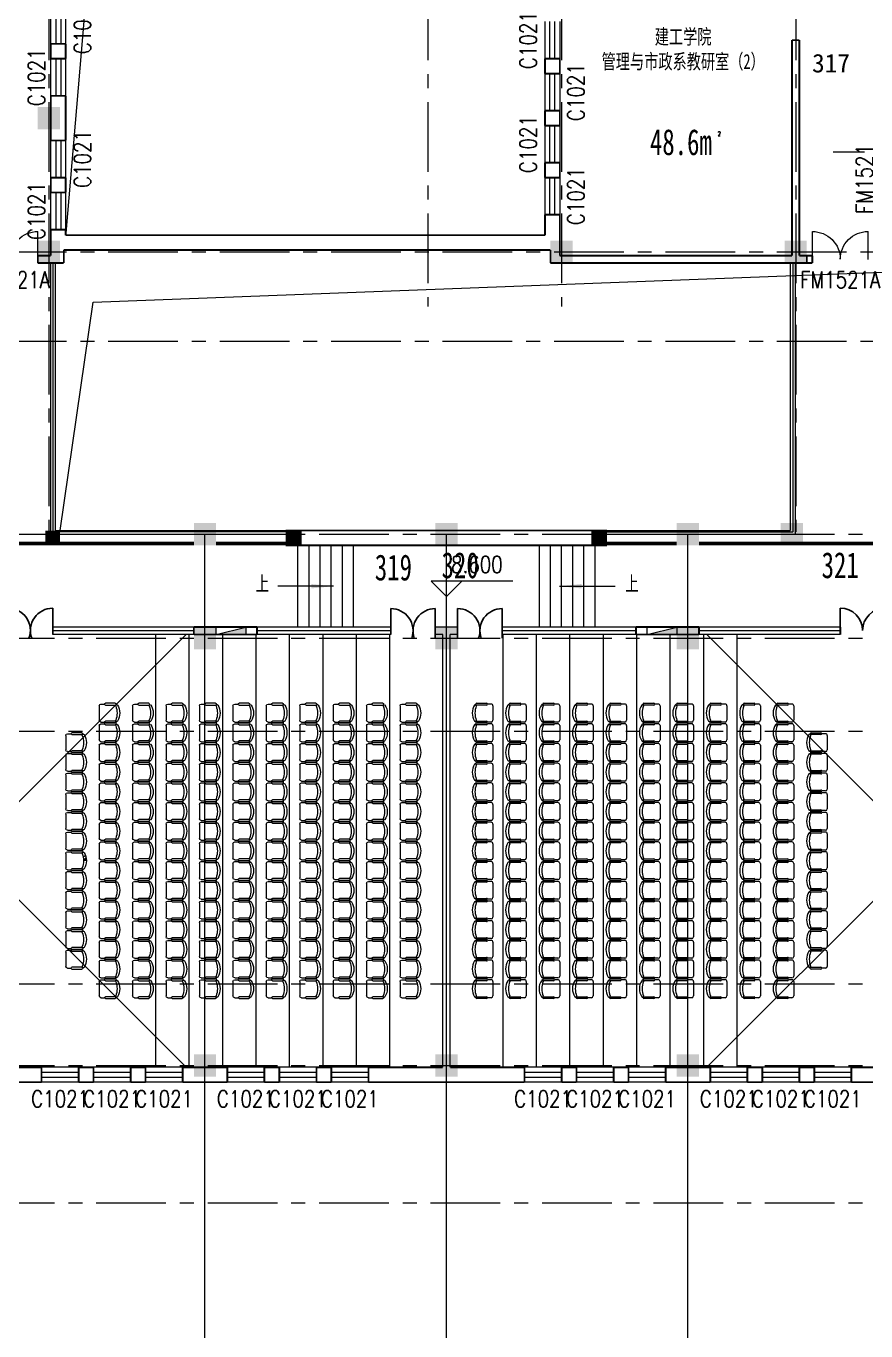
# Model space of a CAD drawing. Extents: x 2719331 to 3465925, y -270324 to -167476.
# Drawn here: x 3090823 to 3113428, y -243848 to -208723 of the extents above; entities that cross this region are included whole.
import ezdxf
from ezdxf.enums import TextEntityAlignment as Align

# ---------------------------------------------------------------- set-up
doc = ezdxf.new("R2010")
doc.units = 0
doc.header["$LTSCALE"] = 1500
doc.header["$MEASUREMENT"] = 0
doc.linetypes.add('CENTER', pattern=[2, 1.25, -0.25, 0.25, -0.25])
doc.linetypes.add('DASH', pattern=[0.35, 0.25, -0.1])
doc.layers.get('0').update_dxf_attribs({"linetype": 'CONTINUOUS', "lineweight": 0})
for name, color, linetype, lineweight in [('COLUMN', 7, 'CONTINUOUS', 5), ('DOTE', 7, 'CENTER', 5), ('LVTRY', 7, 'CONTINUOUS', 5), ('OTHER', 7, 'CONTINUOUS', 5), ('P-S-TEXT', 7, 'CONTINUOUS', 5), ('PUB_DIM', 250, 'CONTINUOUS', 5), ('PUB_TEXT', 7, 'CONTINUOUS', 5), ('STAIR', 7, 'CONTINUOUS', 5), ('U型玻璃', 7, 'CONTINUOUS', 5), ('WALL', 7, 'CONTINUOUS', 5), ('WINDOW', 7, 'CONTINUOUS', 5), ('WINDOW_TEXT', 7, 'CONTINUOUS', 5), ('我的', 7, 'CONTINUOUS', 5), ('消火栓', 7, 'CONTINUOUS', 5), ('防火卷帘', 7, 'CONTINUOUS', 5)]:
    doc.layers.add(name, color=color, linetype=linetype, lineweight=lineweight)
doc.layers.add('中文', color=4, linetype='CONTINUOUS')
doc.layers.add('地面', color=250, linetype='CONTINUOUS')
doc.styles.add('_SIMPLEX', font='SIMPLEX.shx', dxfattribs={"width": 0.6})
doc.styles.add('DIM_FONT', font='romans.shx', dxfattribs={"width": 0.6})
doc.styles.add('H1', font='romans.shx', dxfattribs={"width": 1.2, "bigfont": 'hztxt.shx'})
doc.styles.add('HZ4', font='SimSun.ttf', dxfattribs={"width": 0.7, "height": 700})
doc.styles.add('SIMPLEX', font='SIMPLEX.SHX', dxfattribs={"width": 0.6})
doc.styles.get("Standard").update_dxf_attribs({"font": 'SIMHEI.TTF', "height": 1.2})

# ---------------------------------------------------------------- blocks, each defined once
blk = doc.blocks.new('_FZH')
blk.add_solid([(0.5, -0.5), (-0.5, -0.5), (0.5, 0.5), (-0.5, 0.5)])
blk = doc.blocks.new('M_C32CXI')
for p, q in [((-188, 275), (87, 275)), ((87, 225), (-188, 225)), ((212, 250), (112, 250)), ((262, 200), (262, -200)), ((-188, -225), (87, -225)), ((87, -275), (-188, -275)), ((212, -250), (112, -250))]:
    blk.add_line(p, q)
for centre, radius, start, end in [((111, 0), 426, 148.1092, 211.8908), ((-227, 210), 28.1, 338.7607, 148.1092), ((314, 0), 552, 158.7607, 201.2393), ((-188, 250), 25, 90, 270), ((87, 250), 25, 270, 90), ((212, 200), 50, 0, 90), ((-227, -210), 28.1, 211.8908, 21.2393), ((-188, -250), 25, 90, 270), ((87, -250), 25, 270, 90), ((212, -200), 50, 270, 0)]:
    blk.add_arc(centre, radius, start, end)
at = {"width": 0.8, "flags": 9}
for tag in ['XSIZE', 'YSIZE']:
    blk.add_attdef(tag, (0, 0), '', height=0.5, dxfattribs=at)
blk = doc.blocks.new('M_A3PTU')
for p, q in [((-0.5, 0), (-0.499, -0.498)), ((0.5, 0), (0.499, -0.498))]:
    blk.add_line(p, q)
for centre, start, end in [((-0.498, -0.001), 269.885, 0.0763), ((0.498, -0.001), 179.9237, 270.115)]:
    blk.add_arc(centre, 0.498, start, end)
blk = doc.blocks.new('_ARROW')
blk.add_solid([(0, 0), (-1, 0.1), (-1, -0.1)])
blk = doc.blocks.new('A$C68C06AB7')
at = {"layer": '消火栓'}
blk.add_hatch(color=256, dxfattribs=at).paths.add_polyline_path([(800, 200), (0, 200), (800, 0)])
blk.add_line((0, 200), (800, 0), dxfattribs=at)
blk.add_lwpolyline([(0, 200), (0, 0), (800, 0), (800, 200)], close=True, dxfattribs=at)
blk = doc.blocks.new('_WBLK')
for p, q in [((-0.5, 0.5), (0.5, 0.5)), ((0.5, 0.167), (-0.5, 0.167)), ((0.5, -0.167), (-0.5, -0.167)), ((-0.5, -0.5), (0.5, -0.5))]:
    blk.add_line(p, q)
at = {"layer": 'WINDOW_TEXT', "style": 'SIMPLEX', "flags": 9}
blk.add_attdef('A', text='', height=1, dxfattribs=at).set_placement((0, 1.5), align=Align.MIDDLE)

msp = doc.modelspace()

# ---------------------------------------------------------------- linework, layer by layer
at = {"lineweight": 25}
for p, q in [((3091538.6, -224393), (3091538.6, -225102)), ((3100638.2, -224402), (3100638.2, -225102)), ((3101838.2, -224402), (3101838.2, -225202)), ((3102438.2, -224402), (3102438.2, -225202)), ((3103638.2, -224402), (3103638.2, -225202)), ((3112738.5, -224393), (3112738.5, -225102))]:
    msp.add_line(p, q, dxfattribs=at)
for centre, start, end in [((3090338.6, -224993), 339.61625, 90), ((3091538.6, -224993), 90, 200.38375), ((3100638.2, -225002), 340.52878, 90), ((3101838.2, -225002), 90, 199.47122), ((3102438.2, -225002), 340.52878, 90), ((3103638.2, -225002), 90, 199.47122), ((3112738.5, -224993), 0, 90), ((3113938.5, -224993), 90, 180)]:
    msp.add_arc(centre, 600, start, end, dxfattribs=at)
at = {"layer": 'DOTE', "lineweight": 0}
for p, q in [((3091438.2, -177768.4), (3091438.2, -222501.7)), ((3101638.2, -177768.4), (3101638.2, -216274.1)), ((3105238.2, -177768.4), (3105238.2, -216274.1)), ((3111538.2, -177768.4), (3111538.2, -222342)), ((3057035.1, -214802), (3126498.5, -214802)), ((3057035.1, -217202), (3127112, -217202)), ((3056712.2, -222402), (3120288.5, -222402)), ((3056712.2, -225202), (3126498.5, -225202)), ((3056712.2, -227702), (3126498.5, -227702)), ((3056712.2, -234502), (3126498.5, -234502)), ((3056712.2, -236702), (3126498.5, -236702)), ((3056712.2, -240402), (3126498.5, -240402))]:
    msp.add_line(p, q, dxfattribs=at)
at = {"layer": 'LVTRY', "lineweight": 0}
for p, q in [((3095130.6, -225102), (3089305.6, -230927)), ((3094314.8, -236752), (3094314.8, -225102)), ((3095214.8, -236752), (3095214.8, -225102)), ((3096114.8, -236752), (3096114.8, -225102)), ((3097014.8, -236752), (3097014.8, -225102)), ((3097914.8, -236752), (3097914.8, -225102)), ((3098814.8, -236752), (3098814.8, -225102)), ((3099714.8, -236752), (3099714.8, -225102)), ((3100614.8, -236752), (3100614.8, -225102)), ((3103661.6, -236752), (3103661.6, -225102)), ((3104561.6, -236752), (3104561.6, -225102)), ((3105461.6, -236752), (3105461.6, -225102)), ((3106361.6, -236752), (3106361.6, -225102)), ((3107261.6, -236752), (3107261.6, -225102)), ((3108161.6, -236752), (3108161.6, -225102)), ((3109061.6, -236752), (3109061.6, -225102)), ((3109145.8, -225102), (3114970.8, -230927)), ((3109961.6, -236752), (3109961.6, -225102)), ((3095130.6, -236752), (3089305.6, -230927)), ((3109145.8, -236752), (3114970.8, -230927))]:
    msp.add_line(p, q, dxfattribs=at)
at = {"layer": 'OTHER', "lineweight": 0}
msp.add_line((3093506.6, -195202), (3091888.2, -214302), dxfattribs=at)
msp.add_lwpolyline([(3091738.2, -222302), (3092629, -216152.7), (3120238.3, -215102.1)], dxfattribs=at)
at = {"layer": 'PUB_DIM', "lineweight": 0}
for p, q in [((3101725.7, -223667.1), (3102138.2, -224079.6)), ((3103921.9, -223667.1), (3101725.7, -223667.1)), ((3102138.2, -224079.6), (3102550.7, -223667.1))]:
    msp.add_line(p, q, dxfattribs=at)
for points in [[(3099097.3, -223802), (3097599.4, -223802)], [(3105179.1, -223802), (3106676.9, -223802)]]:
    msp.add_lwpolyline(points, dxfattribs=at)
at = {"layer": 'STAIR', "lineweight": 0}
for p, q in [((3091482.8, -215102), (3091482.8, -222402)), ((3091547.1, -215102), (3091547.1, -222342)), ((3091605.6, -215102), (3091605.6, -222302)), ((3111388.2, -215102), (3111388.2, -222302)), ((3111458.2, -215102), (3111458.2, -222342)), ((3111528.2, -215102), (3111528.2, -222402)), ((3097838.2, -222342), (3091547.1, -222342)), ((3091605.6, -222302), (3097838.2, -222302)), ((3106438.2, -222302), (3111388.2, -222302)), ((3106438.2, -222342), (3111458.2, -222342)), ((3091482.8, -222402), (3097838.2, -222402)), ((3106438.2, -222402), (3111528.2, -222402)), ((3098138.2, -224902), (3098138.2, -222702)), ((3098438.2, -224902), (3098438.2, -222702)), ((3098738.2, -224902), (3098738.2, -222702)), ((3099038.2, -224902), (3099038.2, -222702)), ((3099338.2, -224902), (3099338.2, -222702)), ((3099638.2, -224902), (3099638.2, -222702)), ((3104638.2, -224902), (3104638.2, -222702)), ((3104938.2, -224902), (3104938.2, -222702)), ((3105238.2, -224902), (3105238.2, -222702)), ((3105538.2, -224902), (3105538.2, -222702)), ((3105838.2, -224902), (3105838.2, -222702)), ((3106138.2, -224902), (3106138.2, -222702))]:
    msp.add_line(p, q, dxfattribs=at)
at = {"layer": 'U型玻璃', "lineweight": 0}
for p, q in [((3091538.6, -224902), (3091538.6, -225102)), ((3095338.2, -224902), (3091538.6, -224902)), ((3095338.2, -225002), (3091538.6, -225002)), ((3095338.2, -225102), (3091538.6, -225102)), ((3100638.2, -224902), (3097038.2, -224902)), ((3100638.2, -225002), (3097038.2, -225002)), ((3100638.2, -225102), (3097038.2, -225102)), ((3100638.2, -225102), (3100638.2, -224902)), ((3103638.2, -225102), (3103638.2, -224902)), ((3107238.2, -224902), (3103638.2, -224902)), ((3107238.2, -225002), (3103638.2, -225002)), ((3107238.2, -225102), (3103638.2, -225102)), ((3112738.5, -224902), (3108938.2, -224902)), ((3112738.5, -225002), (3108938.2, -225002)), ((3112738.5, -225102), (3108938.2, -225102))]:
    msp.add_line(p, q, dxfattribs=at)
at = {"layer": 'U型玻璃', "lineweight": 0, "const_width": 50}
msp.add_lwpolyline([(3112738.5, -224902), (3112738.5, -225102)], dxfattribs=at)
at = {"layer": 'WALL', "lineweight": 0}
for p, q in [((3112546.3, -212105.2), (3113393.2, -212105.2)), ((3102449, -224902), (3101838.2, -224902)), ((3101838.2, -225102), (3101838.2, -224902)), ((3102038.2, -225102), (3101838.2, -225102)), ((3102038.2, -236752), (3102038.2, -225102)), ((3102438.2, -225102), (3102238.2, -225102)), ((3102238.2, -236752), (3102238.2, -225102)), ((3102438.2, -225102), (3102438.2, -224902))]:
    msp.add_line(p, q, dxfattribs=at)
at = {"layer": 'WALL', "lineweight": 0, "const_width": 50}
for points in [[(3091888.2, -209202), (3091488.2, -209202)], [(3091488.2, -209202), (3091488.2, -209602)], [(3091888.2, -209202), (3091888.2, -209602)], [(3111438.2, -209102), (3111638.2, -209102)], [(3111438.2, -214902), (3111438.2, -209102)], [(3111638.2, -214902), (3111638.2, -209102)], [(3091888.2, -209602), (3091488.2, -209602)], [(3105188.2, -209602), (3104788.2, -209602)], [(3104788.2, -210002), (3104788.2, -209602)], [(3105188.2, -210002), (3105188.2, -209602)], [(3105188.2, -210002), (3104788.2, -210002)], [(3091888.2, -210602), (3091488.2, -210602)], [(3091488.2, -210602), (3091488.2, -211802)], [(3091888.2, -210602), (3091888.2, -211802)], [(3104788.2, -211402), (3104788.2, -211002)], [(3105188.2, -211002), (3104788.2, -211002)], [(3105188.2, -211402), (3105188.2, -211002)], [(3105188.2, -211402), (3104788.2, -211402)], [(3091888.2, -211802), (3091488.2, -211802)], [(3104788.2, -212802), (3104788.2, -212402)], [(3105188.2, -212402), (3104788.2, -212402)], [(3105188.2, -212802), (3105188.2, -212402)], [(3091888.2, -212802), (3091488.2, -212802)], [(3091488.2, -212802), (3091488.2, -213202)], [(3091888.2, -212802), (3091888.2, -213202)], [(3105188.2, -212802), (3104788.2, -212802)], [(3091888.2, -213202), (3091488.2, -213202)], [(3105188.2, -213802), (3104788.2, -213802)], [(3104788.2, -214352), (3104788.2, -213802)], [(3105188.2, -214902), (3105188.2, -213802)], [(3091888.2, -214202), (3091488.2, -214202)], [(3091488.2, -214202), (3091488.2, -214902)], [(3091888.2, -214352), (3091888.2, -214202)], [(3104788.2, -214352), (3091888.2, -214352)], [(3091138.2, -214902), (3091138.2, -215102)], [(3091488.2, -214902), (3091138.2, -214902)], [(3091838.2, -214752), (3091838.2, -215102)], [(3104938.2, -214752), (3091838.2, -214752)], [(3104938.2, -214752), (3104938.2, -215102)], [(3111438.2, -214902), (3105188.2, -214902)], [(3111838.2, -214902), (3111638.2, -214902)], [(3111988.2, -214902), (3111838.2, -214902)], [(3111838.2, -214902), (3111838.2, -215102)], [(3111838.2, -215102), (3111838.2, -214902)], [(3111988.2, -214902), (3111988.2, -215102)], [(3091838.2, -215102), (3091138.2, -215102)], [(3111838.2, -215102), (3104938.2, -215102)], [(3111988.2, -215102), (3111838.2, -215102)], [(3095338.2, -224902), (3095338.2, -225102)], [(3097038.2, -224902), (3095338.2, -224902)], [(3097038.2, -225102), (3095338.2, -225102)], [(3097038.2, -225102), (3097038.2, -224902)], [(3107238.2, -225102), (3107238.2, -224902)], [(3108938.2, -224902), (3107238.2, -224902)], [(3108938.2, -225102), (3107238.2, -225102)], [(3108938.2, -224902), (3108938.2, -225102)], [(3089088.2, -236752), (3091238.2, -236752)], [(3091238.2, -237152), (3091238.2, -236752)], [(3092238.2, -237152), (3092238.2, -236752)], [(3092238.2, -236752), (3092638.2, -236752)], [(3092638.2, -237152), (3092638.2, -236752)], [(3093638.2, -237152), (3093638.2, -236752)], [(3093638.2, -236752), (3094038.2, -236752)], [(3094038.2, -237152), (3094038.2, -236752)], [(3095038.2, -237152), (3095038.2, -236752)], [(3095038.2, -236752), (3096238.2, -236752)], [(3096238.2, -237152), (3096238.2, -236752)], [(3097238.2, -237152), (3097238.2, -236752)], [(3097238.2, -236752), (3097638.2, -236752)], [(3097638.2, -237152), (3097638.2, -236752)], [(3098638.2, -237152), (3098638.2, -236752)], [(3098638.2, -236752), (3099038.2, -236752)], [(3099038.2, -237152), (3099038.2, -236752)], [(3100038.2, -237152), (3100038.2, -236752)], [(3100038.2, -236752), (3102038.2, -236752)], [(3102238.2, -236752), (3104238.2, -236752)], [(3104238.2, -237152), (3104238.2, -236752)], [(3105238.2, -237152), (3105238.2, -236752)], [(3105238.2, -236752), (3105638.2, -236752)], [(3105638.2, -237152), (3105638.2, -236752)], [(3106638.2, -237152), (3106638.2, -236752)], [(3106638.2, -236752), (3107038.2, -236752)], [(3107038.2, -237152), (3107038.2, -236752)], [(3108038.2, -237152), (3108038.2, -236752)], [(3108038.2, -236752), (3109238.2, -236752)], [(3109238.2, -237152), (3109238.2, -236752)], [(3110238.2, -237152), (3110238.2, -236752)], [(3110238.2, -236752), (3110638.2, -236752)], [(3110638.2, -237152), (3110638.2, -236752)], [(3111638.2, -237152), (3111638.2, -236752)], [(3111638.2, -236752), (3112038.2, -236752)], [(3112038.2, -237152), (3112038.2, -236752)], [(3113038.2, -237152), (3113038.2, -236752)], [(3113038.2, -236752), (3115238.2, -236752)], [(3091238.2, -237152), (3088688.2, -237152)], [(3092638.2, -237152), (3092238.2, -237152)], [(3094038.2, -237152), (3093638.2, -237152)], [(3096238.2, -237152), (3095038.2, -237152)], [(3097638.2, -237152), (3097238.2, -237152)], [(3099038.2, -237152), (3098638.2, -237152)], [(3104238.2, -237152), (3100038.2, -237152)], [(3105638.2, -237152), (3105238.2, -237152)], [(3107038.2, -237152), (3106638.2, -237152)], [(3109238.2, -237152), (3108038.2, -237152)], [(3110638.2, -237152), (3110238.2, -237152)], [(3112038.2, -237152), (3111638.2, -237152)], [(3115638.2, -237152), (3113038.2, -237152)]]:
    msp.add_lwpolyline(points, dxfattribs=at)
msp.add_lwpolyline([(3097838.2, -222702), (3106438.2, -222702), (3106438.2, -222302), (3097838.2, -222302)], close=True, dxfattribs=at)
at = {"layer": '我的', "lineweight": 0}
for p, q in [((3095638.2, -249042.4), (3095638.2, -222402)), ((3102138.2, -249042.4), (3102138.2, -222402)), ((3108638.2, -249042.4), (3108638.2, -222402))]:
    msp.add_line(p, q, dxfattribs=at)
at = {"layer": '防火卷帘', "linetype": 'DASH', "lineweight": 0, "const_width": 100}
for points in [[(3091338.2, -222652), (3089438.2, -222652)], [(3095338.2, -222652), (3091738.2, -222652)], [(3097838.2, -222652), (3095938.2, -222652)], [(3106438.2, -222652), (3108338.2, -222652)], [(3108938.2, -222652), (3113638.2, -222652)]]:
    msp.add_lwpolyline(points, dxfattribs=at)

# ---------------------------------------------------------------- block references
at = {"layer": 'COLUMN', "lineweight": 0}
for p, xscale, yscale, zscale in [((3091438.2, -211202), 600, 600, 600), ((3091438.2, -214802), 600, 600, 600), ((3105238.2, -214802), 600, 600, 600), ((3111538.2, -214802), 600, 600, 600), ((3091538.2, -222502), 400, 400, 400), ((3098038.2, -222502), 400, 400, 400), ((3102138.2, -222402), 600, 600, 600), ((3106238.2, -222502), -400, 400, 400), ((3111438.2, -222402), 600, 600, 600), ((3108638.2, -225202), -600, 600, 600), ((3108638.2, -236702), -600, 600, 600)]:
    msp.add_blockref('_FZH', p, dxfattribs=dict(at, xscale=xscale, yscale=yscale, zscale=zscale))
at = {"layer": 'COLUMN', "lineweight": 0, "xscale": 600, "yscale": 600, "zscale": 600, "rotation": 359.9999999999999}
for p in [(3095638.2, -222402), (3108638.2, -222402), (3095638.2, -225202), (3102138.2, -225202), (3095638.2, -236702), (3102138.2, -236702)]:
    msp.add_blockref('_FZH', p, dxfattribs=at)
at = {"layer": 'LVTRY', "lineweight": 0, "yscale": 0.9636363636363636, "zscale": 0.9636363636363636}
for p, xscale, rotation in [((3093041.7, -227217), -0.9636363636363636, 359.9999999998619), ((3093941.7, -227217), -0.9636363636363636, 359.9999999998619), ((3094841.7, -227217), -0.9636363636363636, 359.9999999998619), ((3095741.7, -227217), -0.9636363636363636, 359.9999999998619), ((3096641.7, -227217), -0.9636363636363636, 359.9999999998619), ((3097541.7, -227217), -0.9636363636363636, 359.9999999998619), ((3098441.7, -227217), -0.9636363636363636, 359.9999999998619), ((3099341.7, -227217), -0.9636363636363636, 359.9999999998619), ((3100241.7, -227217), -0.9636363636363636, 359.9999999998619), ((3101141.7, -227217), -0.9636363636363636, 359.9999999998619), ((3103134.6, -227217), 0.9636363636363636, 1.381295078317635e-10), ((3104034.6, -227217), 0.9636363636363636, 1.381295078317635e-10), ((3104934.6, -227217), 0.9636363636363636, 1.381295078317635e-10), ((3105834.6, -227217), 0.9636363636363636, 1.381295078317635e-10), ((3106734.6, -227217), 0.9636363636363636, 1.381295078317635e-10), ((3107634.6, -227217), 0.9636363636363636, 1.381295078317635e-10), ((3108534.6, -227217), 0.9636363636363636, 1.381295078317635e-10), ((3109434.6, -227217), 0.9636363636363636, 1.381295078317635e-10), ((3110334.6, -227217), 0.9636363636363636, 1.381295078317635e-10), ((3111234.6, -227217), 0.9636363636363636, 1.381295078317635e-10), ((3093041.7, -227747), -0.9636363636363636, 359.9999999998619), ((3093941.7, -227747), -0.9636363636363636, 359.9999999998619), ((3094841.7, -227747), -0.9636363636363636, 359.9999999998619), ((3095741.7, -227747), -0.9636363636363636, 359.9999999998619), ((3096641.7, -227747), -0.9636363636363636, 359.9999999998619), ((3097541.7, -227747), -0.9636363636363636, 359.9999999998619), ((3098441.7, -227747), -0.9636363636363636, 359.9999999998619), ((3099341.7, -227747), -0.9636363636363636, 359.9999999998619), ((3100241.7, -227747), -0.9636363636363636, 359.9999999998619), ((3101141.7, -227747), -0.9636363636363636, 359.9999999998619), ((3103134.6, -227747), 0.9636363636363636, 1.381295078317635e-10), ((3104034.6, -227747), 0.9636363636363636, 1.381295078317635e-10), ((3104934.6, -227747), 0.9636363636363636, 1.381295078317635e-10), ((3105834.6, -227747), 0.9636363636363636, 1.381295078317635e-10), ((3106734.6, -227747), 0.9636363636363636, 1.381295078317635e-10), ((3107634.6, -227747), 0.9636363636363636, 1.381295078317635e-10), ((3108534.6, -227747), 0.9636363636363636, 1.381295078317635e-10), ((3109434.6, -227747), 0.9636363636363636, 1.381295078317635e-10), ((3110334.6, -227747), 0.9636363636363636, 1.381295078317635e-10), ((3111234.6, -227747), 0.9636363636363636, 1.381295078317635e-10), ((3092141.7, -228012), -0.9636363636363636, 359.9999999998619), ((3112134.6, -228012), 0.9636363636363636, 1.381295078317635e-10), ((3092141.7, -228542), -0.9636363636363636, 359.9999999998619), ((3093041.7, -228277), -0.9636363636363636, 359.9999999998619), ((3093941.7, -228277), -0.9636363636363636, 359.9999999998619), ((3094841.7, -228277), -0.9636363636363636, 359.9999999998619), ((3095741.7, -228277), -0.9636363636363636, 359.9999999998619), ((3096641.7, -228277), -0.9636363636363636, 359.9999999998619), ((3097541.7, -228277), -0.9636363636363636, 359.9999999998619), ((3098441.7, -228277), -0.9636363636363636, 359.9999999998619), ((3099341.7, -228277), -0.9636363636363636, 359.9999999998619), ((3100241.7, -228277), -0.9636363636363636, 359.9999999998619), ((3101141.7, -228277), -0.9636363636363636, 359.9999999998619), ((3103134.6, -228277), 0.9636363636363636, 1.381295078317635e-10), ((3104034.6, -228277), 0.9636363636363636, 1.381295078317635e-10), ((3104934.6, -228277), 0.9636363636363636, 1.381295078317635e-10), ((3105834.6, -228277), 0.9636363636363636, 1.381295078317635e-10), ((3106734.6, -228277), 0.9636363636363636, 1.381295078317635e-10), ((3107634.6, -228277), 0.9636363636363636, 1.381295078317635e-10), ((3108534.6, -228277), 0.9636363636363636, 1.381295078317635e-10), ((3109434.6, -228277), 0.9636363636363636, 1.381295078317635e-10), ((3110334.6, -228277), 0.9636363636363636, 1.381295078317635e-10), ((3111234.6, -228277), 0.9636363636363636, 1.381295078317635e-10), ((3112134.6, -228542), 0.9636363636363636, 1.381295078317635e-10), ((3093041.7, -228807), -0.9636363636363636, 359.9999999998619), ((3093941.7, -228807), -0.9636363636363636, 359.9999999998619), ((3094841.7, -228807), -0.9636363636363636, 359.9999999998619), ((3095741.7, -228807), -0.9636363636363636, 359.9999999998619), ((3096641.7, -228807), -0.9636363636363636, 359.9999999998619), ((3097541.7, -228807), -0.9636363636363636, 359.9999999998619), ((3098441.7, -228807), -0.9636363636363636, 359.9999999998619), ((3099341.7, -228807), -0.9636363636363636, 359.9999999998619), ((3100241.7, -228807), -0.9636363636363636, 359.9999999998619), ((3101141.7, -228807), -0.9636363636363636, 359.9999999998619), ((3103134.6, -228807), 0.9636363636363636, 1.381295078317635e-10), ((3104034.6, -228807), 0.9636363636363636, 1.381295078317635e-10), ((3104934.6, -228807), 0.9636363636363636, 1.381295078317635e-10), ((3105834.6, -228807), 0.9636363636363636, 1.381295078317635e-10), ((3106734.6, -228807), 0.9636363636363636, 1.381295078317635e-10), ((3107634.6, -228807), 0.9636363636363636, 1.381295078317635e-10), ((3108534.6, -228807), 0.9636363636363636, 1.381295078317635e-10), ((3109434.6, -228807), 0.9636363636363636, 1.381295078317635e-10), ((3110334.6, -228807), 0.9636363636363636, 1.381295078317635e-10), ((3111234.6, -228807), 0.9636363636363636, 1.381295078317635e-10), ((3092141.7, -229072), -0.9636363636363636, 359.9999999998619), ((3112134.6, -229072), 0.9636363636363636, 1.381295078317635e-10), ((3092141.7, -229602), -0.9636363636363636, 359.9999999998619), ((3093041.7, -229337), -0.9636363636363636, 359.9999999998619), ((3093941.7, -229337), -0.9636363636363636, 359.9999999998619), ((3094841.7, -229337), -0.9636363636363636, 359.9999999998619), ((3095741.7, -229337), -0.9636363636363636, 359.9999999998619), ((3096641.7, -229337), -0.9636363636363636, 359.9999999998619), ((3097541.7, -229337), -0.9636363636363636, 359.9999999998619), ((3098441.7, -229337), -0.9636363636363636, 359.9999999998619), ((3099341.7, -229337), -0.9636363636363636, 359.9999999998619), ((3100241.7, -229337), -0.9636363636363636, 359.9999999998619), ((3101141.7, -229337), -0.9636363636363636, 359.9999999998619), ((3103134.6, -229337), 0.9636363636363636, 1.381295078317635e-10), ((3104034.6, -229337), 0.9636363636363636, 1.381295078317635e-10), ((3104934.6, -229337), 0.9636363636363636, 1.381295078317635e-10), ((3105834.6, -229337), 0.9636363636363636, 1.381295078317635e-10), ((3106734.6, -229337), 0.9636363636363636, 1.381295078317635e-10), ((3107634.6, -229337), 0.9636363636363636, 1.381295078317635e-10), ((3108534.6, -229337), 0.9636363636363636, 1.381295078317635e-10), ((3109434.6, -229337), 0.9636363636363636, 1.381295078317635e-10), ((3110334.6, -229337), 0.9636363636363636, 1.381295078317635e-10), ((3111234.6, -229337), 0.9636363636363636, 1.381295078317635e-10), ((3112134.6, -229602), 0.9636363636363636, 1.381295078317635e-10), ((3093041.7, -229867), -0.9636363636363636, 359.9999999998619), ((3093941.7, -229867), -0.9636363636363636, 359.9999999998619), ((3094841.7, -229867), -0.9636363636363636, 359.9999999998619), ((3095741.7, -229867), -0.9636363636363636, 359.9999999998619), ((3096641.7, -229867), -0.9636363636363636, 359.9999999998619), ((3097541.7, -229867), -0.9636363636363636, 359.9999999998619), ((3098441.7, -229867), -0.9636363636363636, 359.9999999998619), ((3099341.7, -229867), -0.9636363636363636, 359.9999999998619), ((3100241.7, -229867), -0.9636363636363636, 359.9999999998619), ((3101141.7, -229867), -0.9636363636363636, 359.9999999998619), ((3103134.6, -229867), 0.9636363636363636, 1.381295078317635e-10), ((3104034.6, -229867), 0.9636363636363636, 1.381295078317635e-10), ((3104934.6, -229867), 0.9636363636363636, 1.381295078317635e-10), ((3105834.6, -229867), 0.9636363636363636, 1.381295078317635e-10), ((3106734.6, -229867), 0.9636363636363636, 1.381295078317635e-10), ((3107634.6, -229867), 0.9636363636363636, 1.381295078317635e-10), ((3108534.6, -229867), 0.9636363636363636, 1.381295078317635e-10), ((3109434.6, -229867), 0.9636363636363636, 1.381295078317635e-10), ((3110334.6, -229867), 0.9636363636363636, 1.381295078317635e-10), ((3111234.6, -229867), 0.9636363636363636, 1.381295078317635e-10), ((3092141.7, -230132), -0.9636363636363636, 359.9999999998619), ((3112134.6, -230132), 0.9636363636363636, 1.381295078317635e-10), ((3092141.7, -230662), -0.9636363636363636, 359.9999999998619), ((3093041.7, -230397), -0.9636363636363636, 359.9999999998619), ((3093941.7, -230397), -0.9636363636363636, 359.9999999998619), ((3094841.7, -230397), -0.9636363636363636, 359.9999999998619), ((3095741.7, -230397), -0.9636363636363636, 359.9999999998619), ((3096641.7, -230397), -0.9636363636363636, 359.9999999998619), ((3097541.7, -230397), -0.9636363636363636, 359.9999999998619), ((3098441.7, -230397), -0.9636363636363636, 359.9999999998619), ((3099341.7, -230397), -0.9636363636363636, 359.9999999998619), ((3100241.7, -230397), -0.9636363636363636, 359.9999999998619), ((3101141.7, -230397), -0.9636363636363636, 359.9999999998619), ((3103134.6, -230397), 0.9636363636363636, 1.381295078317635e-10), ((3104034.6, -230397), 0.9636363636363636, 1.381295078317635e-10), ((3104934.6, -230397), 0.9636363636363636, 1.381295078317635e-10), ((3105834.6, -230397), 0.9636363636363636, 1.381295078317635e-10), ((3106734.6, -230397), 0.9636363636363636, 1.381295078317635e-10), ((3107634.6, -230397), 0.9636363636363636, 1.381295078317635e-10), ((3108534.6, -230397), 0.9636363636363636, 1.381295078317635e-10), ((3109434.6, -230397), 0.9636363636363636, 1.381295078317635e-10), ((3110334.6, -230397), 0.9636363636363636, 1.381295078317635e-10), ((3111234.6, -230397), 0.9636363636363636, 1.381295078317635e-10), ((3112134.6, -230662), 0.9636363636363636, 1.381295078317635e-10), ((3093041.7, -230927), -0.9636363636363636, 359.9999999998619), ((3093941.7, -230927), -0.9636363636363636, 359.9999999998619), ((3094841.7, -230927), -0.9636363636363636, 359.9999999998619), ((3095741.7, -230927), -0.9636363636363636, 359.9999999998619), ((3096641.7, -230927), -0.9636363636363636, 359.9999999998619), ((3097541.7, -230927), -0.9636363636363636, 359.9999999998619), ((3098441.7, -230927), -0.9636363636363636, 359.9999999998619), ((3099341.7, -230927), -0.9636363636363636, 359.9999999998619), ((3100241.7, -230927), -0.9636363636363636, 359.9999999998619), ((3101141.7, -230927), -0.9636363636363636, 359.9999999998619), ((3103134.6, -230927), 0.9636363636363636, 1.381295078317635e-10), ((3104034.6, -230927), 0.9636363636363636, 1.381295078317635e-10), ((3104934.6, -230927), 0.9636363636363636, 1.381295078317635e-10), ((3105834.6, -230927), 0.9636363636363636, 1.381295078317635e-10), ((3106734.6, -230927), 0.9636363636363636, 1.381295078317635e-10), ((3107634.6, -230927), 0.9636363636363636, 1.381295078317635e-10), ((3108534.6, -230927), 0.9636363636363636, 1.381295078317635e-10), ((3109434.6, -230927), 0.9636363636363636, 1.381295078317635e-10), ((3110334.6, -230927), 0.9636363636363636, 1.381295078317635e-10), ((3111234.6, -230927), 0.9636363636363636, 1.381295078317635e-10), ((3092141.7, -231192), -0.9636363636363636, 359.9999999998619), ((3112134.6, -231192), 0.9636363636363636, 1.381295078317635e-10), ((3092141.7, -231722), -0.9636363636363636, 359.9999999998619), ((3093041.7, -231457), -0.9636363636363636, 359.9999999998619), ((3093941.7, -231457), -0.9636363636363636, 359.9999999998619), ((3094841.7, -231457), -0.9636363636363636, 359.9999999998619), ((3095741.7, -231457), -0.9636363636363636, 359.9999999998619), ((3096641.7, -231457), -0.9636363636363636, 359.9999999998619), ((3097541.7, -231457), -0.9636363636363636, 359.9999999998619), ((3098441.7, -231457), -0.9636363636363636, 359.9999999998619), ((3099341.7, -231457), -0.9636363636363636, 359.9999999998619), ((3100241.7, -231457), -0.9636363636363636, 359.9999999998619), ((3101141.7, -231457), -0.9636363636363636, 359.9999999998619), ((3103134.6, -231457), 0.9636363636363636, 1.381295078317635e-10), ((3104034.6, -231457), 0.9636363636363636, 1.381295078317635e-10), ((3104934.6, -231457), 0.9636363636363636, 1.381295078317635e-10), ((3105834.6, -231457), 0.9636363636363636, 1.381295078317635e-10), ((3106734.6, -231457), 0.9636363636363636, 1.381295078317635e-10), ((3107634.6, -231457), 0.9636363636363636, 1.381295078317635e-10), ((3108534.6, -231457), 0.9636363636363636, 1.381295078317635e-10), ((3109434.6, -231457), 0.9636363636363636, 1.381295078317635e-10), ((3110334.6, -231457), 0.9636363636363636, 1.381295078317635e-10), ((3111234.6, -231457), 0.9636363636363636, 1.381295078317635e-10), ((3112134.6, -231722), 0.9636363636363636, 1.381295078317635e-10), ((3093041.7, -231987), -0.9636363636363636, 359.9999999998619), ((3093941.7, -231987), -0.9636363636363636, 359.9999999998619), ((3094841.7, -231987), -0.9636363636363636, 359.9999999998619), ((3095741.7, -231987), -0.9636363636363636, 359.9999999998619), ((3096641.7, -231987), -0.9636363636363636, 359.9999999998619), ((3097541.7, -231987), -0.9636363636363636, 359.9999999998619), ((3098441.7, -231987), -0.9636363636363636, 359.9999999998619), ((3099341.7, -231987), -0.9636363636363636, 359.9999999998619), ((3100241.7, -231987), -0.9636363636363636, 359.9999999998619), ((3101141.7, -231987), -0.9636363636363636, 359.9999999998619), ((3103134.6, -231987), 0.9636363636363636, 1.381295078317635e-10), ((3104034.6, -231987), 0.9636363636363636, 1.381295078317635e-10), ((3104934.6, -231987), 0.9636363636363636, 1.381295078317635e-10), ((3105834.6, -231987), 0.9636363636363636, 1.381295078317635e-10), ((3106734.6, -231987), 0.9636363636363636, 1.381295078317635e-10), ((3107634.6, -231987), 0.9636363636363636, 1.381295078317635e-10), ((3108534.6, -231987), 0.9636363636363636, 1.381295078317635e-10), ((3109434.6, -231987), 0.9636363636363636, 1.381295078317635e-10), ((3110334.6, -231987), 0.9636363636363636, 1.381295078317635e-10), ((3111234.6, -231987), 0.9636363636363636, 1.381295078317635e-10), ((3092141.7, -232252), -0.9636363636363636, 359.9999999998619), ((3112134.6, -232252), 0.9636363636363636, 1.381295078317635e-10), ((3092141.7, -232782), -0.9636363636363636, 359.9999999998619), ((3093041.7, -232517), -0.9636363636363636, 359.9999999998619), ((3093941.7, -232517), -0.9636363636363636, 359.9999999998619), ((3094841.7, -232517), -0.9636363636363636, 359.9999999998619), ((3095741.7, -232517), -0.9636363636363636, 359.9999999998619), ((3096641.7, -232517), -0.9636363636363636, 359.9999999998619), ((3097541.7, -232517), -0.9636363636363636, 359.9999999998619), ((3098441.7, -232517), -0.9636363636363636, 359.9999999998619), ((3099341.7, -232517), -0.9636363636363636, 359.9999999998619), ((3100241.7, -232517), -0.9636363636363636, 359.9999999998619), ((3101141.7, -232517), -0.9636363636363636, 359.9999999998619), ((3103134.6, -232517), 0.9636363636363636, 1.381295078317635e-10), ((3104034.6, -232517), 0.9636363636363636, 1.381295078317635e-10), ((3104934.6, -232517), 0.9636363636363636, 1.381295078317635e-10), ((3105834.6, -232517), 0.9636363636363636, 1.381295078317635e-10), ((3106734.6, -232517), 0.9636363636363636, 1.381295078317635e-10), ((3107634.6, -232517), 0.9636363636363636, 1.381295078317635e-10), ((3108534.6, -232517), 0.9636363636363636, 1.381295078317635e-10), ((3109434.6, -232517), 0.9636363636363636, 1.381295078317635e-10), ((3110334.6, -232517), 0.9636363636363636, 1.381295078317635e-10), ((3111234.6, -232517), 0.9636363636363636, 1.381295078317635e-10), ((3112134.6, -232782), 0.9636363636363636, 1.381295078317635e-10), ((3093041.7, -233047), -0.9636363636363636, 359.9999999998619), ((3093941.7, -233047), -0.9636363636363636, 359.9999999998619), ((3094841.7, -233047), -0.9636363636363636, 359.9999999998619), ((3095741.7, -233047), -0.9636363636363636, 359.9999999998619), ((3096641.7, -233047), -0.9636363636363636, 359.9999999998619), ((3097541.7, -233047), -0.9636363636363636, 359.9999999998619), ((3098441.7, -233047), -0.9636363636363636, 359.9999999998619), ((3099341.7, -233047), -0.9636363636363636, 359.9999999998619), ((3100241.7, -233047), -0.9636363636363636, 359.9999999998619), ((3101141.7, -233047), -0.9636363636363636, 359.9999999998619), ((3103134.6, -233047), 0.9636363636363636, 1.381295078317635e-10), ((3104034.6, -233047), 0.9636363636363636, 1.381295078317635e-10), ((3104934.6, -233047), 0.9636363636363636, 1.381295078317635e-10), ((3105834.6, -233047), 0.9636363636363636, 1.381295078317635e-10), ((3106734.6, -233047), 0.9636363636363636, 1.381295078317635e-10), ((3107634.6, -233047), 0.9636363636363636, 1.381295078317635e-10), ((3108534.6, -233047), 0.9636363636363636, 1.381295078317635e-10), ((3109434.6, -233047), 0.9636363636363636, 1.381295078317635e-10), ((3110334.6, -233047), 0.9636363636363636, 1.381295078317635e-10), ((3111234.6, -233047), 0.9636363636363636, 1.381295078317635e-10), ((3092141.7, -233312), -0.9636363636363636, 359.9999999998619), ((3112134.6, -233312), 0.9636363636363636, 1.381295078317635e-10), ((3092141.7, -233842), -0.9636363636363636, 359.9999999998619), ((3093041.7, -233577), -0.9636363636363636, 359.9999999998619), ((3093941.7, -233577), -0.9636363636363636, 359.9999999998619), ((3094841.7, -233577), -0.9636363636363636, 359.9999999998619), ((3095741.7, -233577), -0.9636363636363636, 359.9999999998619), ((3096641.7, -233577), -0.9636363636363636, 359.9999999998619), ((3097541.7, -233577), -0.9636363636363636, 359.9999999998619), ((3098441.7, -233577), -0.9636363636363636, 359.9999999998619), ((3099341.7, -233577), -0.9636363636363636, 359.9999999998619), ((3100241.7, -233577), -0.9636363636363636, 359.9999999998619), ((3101141.7, -233577), -0.9636363636363636, 359.9999999998619), ((3103134.6, -233577), 0.9636363636363636, 1.381295078317635e-10), ((3104034.6, -233577), 0.9636363636363636, 1.381295078317635e-10), ((3104934.6, -233577), 0.9636363636363636, 1.381295078317635e-10), ((3105834.6, -233577), 0.9636363636363636, 1.381295078317635e-10), ((3106734.6, -233577), 0.9636363636363636, 1.381295078317635e-10), ((3107634.6, -233577), 0.9636363636363636, 1.381295078317635e-10), ((3108534.6, -233577), 0.9636363636363636, 1.381295078317635e-10), ((3109434.6, -233577), 0.9636363636363636, 1.381295078317635e-10), ((3110334.6, -233577), 0.9636363636363636, 1.381295078317635e-10), ((3111234.6, -233577), 0.9636363636363636, 1.381295078317635e-10), ((3112134.6, -233842), 0.9636363636363636, 1.381295078317635e-10), ((3093041.7, -234107), -0.9636363636363636, 359.9999999998619), ((3093941.7, -234107), -0.9636363636363636, 359.9999999998619), ((3094841.7, -234107), -0.9636363636363636, 359.9999999998619), ((3095741.7, -234107), -0.9636363636363636, 359.9999999998619), ((3096641.7, -234107), -0.9636363636363636, 359.9999999998619), ((3097541.7, -234107), -0.9636363636363636, 359.9999999998619), ((3098441.7, -234107), -0.9636363636363636, 359.9999999998619), ((3099341.7, -234107), -0.9636363636363636, 359.9999999998619), ((3100241.7, -234107), -0.9636363636363636, 359.9999999998619), ((3101141.7, -234107), -0.9636363636363636, 359.9999999998619), ((3103134.6, -234107), 0.9636363636363636, 1.381295078317635e-10), ((3104034.6, -234107), 0.9636363636363636, 1.381295078317635e-10), ((3104934.6, -234107), 0.9636363636363636, 1.381295078317635e-10), ((3105834.6, -234107), 0.9636363636363636, 1.381295078317635e-10), ((3106734.6, -234107), 0.9636363636363636, 1.381295078317635e-10), ((3107634.6, -234107), 0.9636363636363636, 1.381295078317635e-10), ((3108534.6, -234107), 0.9636363636363636, 1.381295078317635e-10), ((3109434.6, -234107), 0.9636363636363636, 1.381295078317635e-10), ((3110334.6, -234107), 0.9636363636363636, 1.381295078317635e-10), ((3111234.6, -234107), 0.9636363636363636, 1.381295078317635e-10), ((3093041.7, -234637), -0.9636363636363636, 359.9999999998619), ((3093941.7, -234637), -0.9636363636363636, 359.9999999998619), ((3094841.7, -234637), -0.9636363636363636, 359.9999999998619), ((3095741.7, -234637), -0.9636363636363636, 359.9999999998619), ((3096641.7, -234637), -0.9636363636363636, 359.9999999998619), ((3097541.7, -234637), -0.9636363636363636, 359.9999999998619), ((3098441.7, -234637), -0.9636363636363636, 359.9999999998619), ((3099341.7, -234637), -0.9636363636363636, 359.9999999998619), ((3100241.7, -234637), -0.9636363636363636, 359.9999999998619), ((3101141.7, -234637), -0.9636363636363636, 359.9999999998619), ((3103134.6, -234637), 0.9636363636363636, 1.381295078317635e-10), ((3104034.6, -234637), 0.9636363636363636, 1.381295078317635e-10), ((3104934.6, -234637), 0.9636363636363636, 1.381295078317635e-10), ((3105834.6, -234637), 0.9636363636363636, 1.381295078317635e-10), ((3106734.6, -234637), 0.9636363636363636, 1.381295078317635e-10), ((3107634.6, -234637), 0.9636363636363636, 1.381295078317635e-10), ((3108534.6, -234637), 0.9636363636363636, 1.381295078317635e-10), ((3109434.6, -234637), 0.9636363636363636, 1.381295078317635e-10), ((3110334.6, -234637), 0.9636363636363636, 1.381295078317635e-10), ((3111234.6, -234637), 0.9636363636363636, 1.381295078317635e-10)]:
    msp.add_blockref('M_C32CXI', p, dxfattribs=dict(at, xscale=xscale, rotation=rotation))
at = {"layer": 'PUB_DIM', "lineweight": 0, "yscale": 600, "zscale": 600}
for p, xscale in [((3099097.3, -223802), 600), ((3105179.1, -223802), -600)]:
    msp.add_blockref('_ARROW', p, dxfattribs=dict(at, xscale=xscale))
at = {"layer": 'WINDOW', "lineweight": 0}
ref = msp.add_blockref('_WBLK', (3091688.2, -208702), dxfattribs=dict(at, xscale=-1000, yscale=399.9999999240972, zscale=1000, rotation=270))
ref.add_attrib('A', 'C1021', dxfattribs={"layer": 'WINDOW_TEXT', "height": 450, "rotation": 90, "style": '_SIMPLEX', "width": 0.8, "flags": 8}).set_placement((3092338.2, -208702), align=Align.MIDDLE)
ref = msp.add_blockref('_WBLK', (3104988.2, -209102), dxfattribs=dict(at, xscale=-1000, yscale=400.000000053551, zscale=1000, rotation=90))
ref.add_attrib('A', 'C1021', dxfattribs={"layer": 'WINDOW_TEXT', "height": 450, "rotation": 90, "style": '_SIMPLEX', "width": 0.8, "flags": 8}).set_placement((3104338.2, -209102), align=Align.MIDDLE)
ref = msp.add_blockref('_WBLK', (3091688.2, -210102), dxfattribs=dict(at, xscale=-1000, yscale=399.9999999240972, zscale=1000, rotation=270))
ref.add_attrib('A', 'C1021', dxfattribs={"layer": 'WINDOW_TEXT', "height": 450, "rotation": 90, "style": '_SIMPLEX', "width": 0.8, "flags": 8}).set_placement((3091102.7, -210102), align=Align.MIDDLE)
ref = msp.add_blockref('_WBLK', (3104988.2, -210502), dxfattribs=dict(at, xscale=-1000, yscale=400.000000053551, zscale=1000, rotation=90))
ref.add_attrib('A', 'C1021', dxfattribs={"layer": 'WINDOW_TEXT', "height": 450, "rotation": 90, "style": '_SIMPLEX', "width": 0.8, "flags": 8}).set_placement((3105623.3, -210502), align=Align.MIDDLE)
ref = msp.add_blockref('_WBLK', (3104988.2, -211902), dxfattribs=dict(at, xscale=-1000, yscale=400.000000053551, zscale=1000, rotation=90))
ref.add_attrib('A', 'C1021', dxfattribs={"layer": 'WINDOW_TEXT', "height": 450, "rotation": 90, "style": '_SIMPLEX', "width": 0.8, "flags": 8}).set_placement((3104338.2, -211902), align=Align.MIDDLE)
ref = msp.add_blockref('_WBLK', (3091688.2, -212302), dxfattribs=dict(at, xscale=-1000, yscale=399.9999999240972, zscale=1000, rotation=270))
ref.add_attrib('A', 'C1021', dxfattribs={"layer": 'WINDOW_TEXT', "height": 450, "rotation": 90, "style": '_SIMPLEX', "width": 0.8, "flags": 8}).set_placement((3092338.2, -212302), align=Align.MIDDLE)
ref = msp.add_blockref('M_A3PTU', (3113938.2, -212840), dxfattribs=dict(at, xscale=1500, yscale=-1500, zscale=1500, rotation=270))
ref.add_attrib('A', 'FM1521', dxfattribs={"layer": 'WINDOW_TEXT', "height": 450, "rotation": 90, "style": '_SIMPLEX', "width": 0.8, "flags": 8}).set_placement((3113388.2, -212840, -360295.4), align=Align.MIDDLE)
ref = msp.add_blockref('_WBLK', (3104988.2, -213302), dxfattribs=dict(at, xscale=-1000, yscale=400.000000053551, zscale=1000, rotation=90))
ref.add_attrib('A', 'C1021', dxfattribs={"layer": 'WINDOW_TEXT', "height": 450, "rotation": 90, "style": '_SIMPLEX', "width": 0.8, "flags": 8}).set_placement((3105623.3, -213302), align=Align.MIDDLE)
ref = msp.add_blockref('_WBLK', (3091688.2, -213702), dxfattribs=dict(at, xscale=-1000, yscale=399.9999999240972, zscale=1000, rotation=270))
ref.add_attrib('A', 'C1021', dxfattribs={"layer": 'WINDOW_TEXT', "height": 450, "rotation": 90, "style": '_SIMPLEX', "width": 0.8, "flags": 8}).set_placement((3091102.7, -213702), align=Align.MIDDLE)
ref = msp.add_blockref('M_A3PTU', (3090388.2, -215002), dxfattribs=dict(at, xscale=1500, yscale=-1500, zscale=1500))
ref.add_attrib('A', 'FM1521A', dxfattribs={"layer": 'WINDOW_TEXT', "height": 450, "style": '_SIMPLEX', "width": 0.8, "flags": 8}).set_placement((3090388.2, -215552), align=Align.MIDDLE)
ref = msp.add_blockref('M_A3PTU', (3112738.2, -215002), dxfattribs=dict(at, xscale=1500, yscale=-1500, zscale=1500))
ref.add_attrib('A', 'FM1521A', dxfattribs={"layer": 'WINDOW_TEXT', "height": 450, "style": '_SIMPLEX', "width": 0.8, "flags": 8}).set_placement((3112738.2, -215552), align=Align.MIDDLE)
ref = msp.add_blockref('_WBLK', (3091738.2, -236952), dxfattribs=dict(at, xscale=1000, yscale=399.9999999678111, zscale=1000, rotation=180))
ref.add_attrib('A', 'C1021', dxfattribs={"layer": 'WINDOW_TEXT', "height": 450, "style": '_SIMPLEX', "width": 0.8, "flags": 8}).set_placement((3091738.2, -237602), align=Align.MIDDLE)
ref = msp.add_blockref('_WBLK', (3093138.2, -236952), dxfattribs=dict(at, xscale=1000, yscale=399.9999999678111, zscale=1000, rotation=180))
ref.add_attrib('A', 'C1021', dxfattribs={"layer": 'WINDOW_TEXT', "height": 450, "style": '_SIMPLEX', "width": 0.8, "flags": 8}).set_placement((3093138.2, -237602), align=Align.MIDDLE)
ref = msp.add_blockref('_WBLK', (3094538.2, -236952), dxfattribs=dict(at, xscale=1000, yscale=399.9999999678111, zscale=1000, rotation=180))
ref.add_attrib('A', 'C1021', dxfattribs={"layer": 'WINDOW_TEXT', "height": 450, "style": '_SIMPLEX', "width": 0.8, "flags": 8}).set_placement((3094538.2, -237602), align=Align.MIDDLE)
ref = msp.add_blockref('_WBLK', (3096738.2, -236952), dxfattribs=dict(at, xscale=1000, yscale=399.9999999678111, zscale=1000, rotation=180))
ref.add_attrib('A', 'C1021', dxfattribs={"layer": 'WINDOW_TEXT', "height": 450, "style": '_SIMPLEX', "width": 0.8, "flags": 8}).set_placement((3096738.2, -237602), align=Align.MIDDLE)
ref = msp.add_blockref('_WBLK', (3098138.2, -236952), dxfattribs=dict(at, xscale=1000, yscale=399.9999999678111, zscale=1000, rotation=180))
ref.add_attrib('A', 'C1021', dxfattribs={"layer": 'WINDOW_TEXT', "height": 450, "style": '_SIMPLEX', "width": 0.8, "flags": 8}).set_placement((3098138.2, -237602), align=Align.MIDDLE)
ref = msp.add_blockref('_WBLK', (3099538.2, -236952), dxfattribs=dict(at, xscale=1000, yscale=399.9999999678111, zscale=1000, rotation=180))
ref.add_attrib('A', 'C1021', dxfattribs={"layer": 'WINDOW_TEXT', "height": 450, "style": '_SIMPLEX', "width": 0.8, "flags": 8}).set_placement((3099538.2, -237602), align=Align.MIDDLE)
ref = msp.add_blockref('_WBLK', (3104738.2, -236952), dxfattribs=dict(at, xscale=1000, yscale=399.9999999678111, zscale=1000, rotation=180))
ref.add_attrib('A', 'C1021', dxfattribs={"layer": 'WINDOW_TEXT', "height": 450, "style": '_SIMPLEX', "width": 0.8, "flags": 8}).set_placement((3104738.2, -237602), align=Align.MIDDLE)
ref = msp.add_blockref('_WBLK', (3106138.2, -236952), dxfattribs=dict(at, xscale=1000, yscale=399.9999999678111, zscale=1000, rotation=180))
ref.add_attrib('A', 'C1021', dxfattribs={"layer": 'WINDOW_TEXT', "height": 450, "style": '_SIMPLEX', "width": 0.8, "flags": 8}).set_placement((3106138.2, -237602), align=Align.MIDDLE)
ref = msp.add_blockref('_WBLK', (3107538.2, -236952), dxfattribs=dict(at, xscale=1000, yscale=399.9999999678111, zscale=1000, rotation=180))
ref.add_attrib('A', 'C1021', dxfattribs={"layer": 'WINDOW_TEXT', "height": 450, "style": '_SIMPLEX', "width": 0.8, "flags": 8}).set_placement((3107538.2, -237602), align=Align.MIDDLE)
ref = msp.add_blockref('_WBLK', (3109738.2, -236952), dxfattribs=dict(at, xscale=1000, yscale=399.9999999678111, zscale=1000, rotation=180))
ref.add_attrib('A', 'C1021', dxfattribs={"layer": 'WINDOW_TEXT', "height": 450, "style": '_SIMPLEX', "width": 0.8, "flags": 8}).set_placement((3109738.2, -237602), align=Align.MIDDLE)
ref = msp.add_blockref('_WBLK', (3111138.2, -236952), dxfattribs=dict(at, xscale=1000, yscale=399.9999999678111, zscale=1000, rotation=180))
ref.add_attrib('A', 'C1021', dxfattribs={"layer": 'WINDOW_TEXT', "height": 450, "style": '_SIMPLEX', "width": 0.8, "flags": 8}).set_placement((3111138.2, -237602), align=Align.MIDDLE)
ref = msp.add_blockref('_WBLK', (3112538.2, -236952), dxfattribs=dict(at, xscale=1000, yscale=399.9999999678111, zscale=1000, rotation=180))
ref.add_attrib('A', 'C1021', dxfattribs={"layer": 'WINDOW_TEXT', "height": 450, "style": '_SIMPLEX', "width": 0.8, "flags": 8}).set_placement((3112538.2, -237602), align=Align.MIDDLE)
at = {"layer": '消火栓', "lineweight": 0, "xscale": -1, "rotation": 180}
for p in [(3095938.2, -224902), (3107538.2, -224902)]:
    msp.add_blockref('A$C68C06AB7', p, dxfattribs=at)

# ---------------------------------------------------------------- texts
at = {"layer": 'P-S-TEXT', "lineweight": 0, "style": 'H1', "width": 0.8}
msp.add_text('上', height=450, dxfattribs=at).set_placement((3097005.3, -223969.9))
msp.add_text('上', height=450, rotation=360, dxfattribs=at).set_placement((3106950.8, -223969.9))
at = {"layer": 'PUB_DIM', "lineweight": 0, "style": 'DIM_FONT', "width": 0.8}
msp.add_text('8.600', height=450, rotation=360, dxfattribs=at).set_placement((3102956.8, -223217.1), align=Align.MIDDLE)
at = {"layer": 'PUB_TEXT', "lineweight": 0, "char_height": 120, "width": 491, "attachment_point": 3, "style": 'DIM_FONT'}
for insert in [(3109519.7, -211559), (3092445.9, -231059.3)]:
    msp.add_mtext('2', dxfattribs=dict(at, insert=insert))
at = {"layer": '中文', "insert": (3111979.6, -209470.9), "char_height": 500, "width": 6011.563, "attachment_point": 1}
msp.add_mtext('{\\fFangSong_GB2312|b0|i0|c134|p49;\\C0;317}', dxfattribs=at)
at = {"layer": '地面', "lineweight": 25, "char_height": 700, "attachment_point": 1, "style": 'HZ4'}
for s, insert, width in [('{\\C3;48.6m}', (3107614.9, -211495.5), 1811.44), ('{\\C0;319}', (3100209.5, -222945.9), 2451.47), ('{\\C0;320}', (3102006.8, -222885.4), 2451.47), ('{\\C0;321}', (3112235.9, -222884.3), 2451.47)]:
    msp.add_mtext(s, dxfattribs=dict(at, insert=insert, width=width))
at = {"layer": '我的', "lineweight": 25, "insert": (3108509.2, -208808.5), "char_height": 400, "width": 4860.158, "attachment_point": 2, "style": 'HZ4'}
msp.add_mtext('{\\f宋体|b0|i0|c134|p2;建工学院\\P管理与市政系教研室（2）}', dxfattribs=at)

doc.saveas('drawing.dxf')
